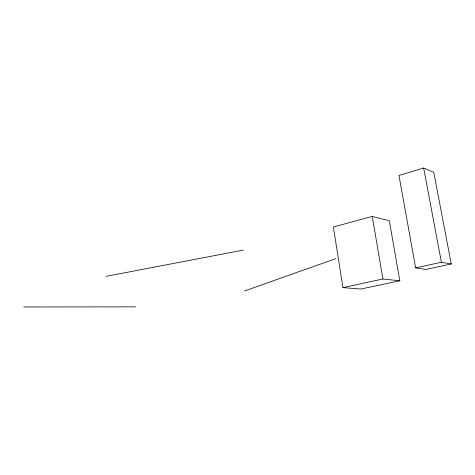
<?xml version="1.0" encoding="UTF-8"?>
<svg xmlns="http://www.w3.org/2000/svg" width="475" height="475" viewBox="0 0 475 475"><rect width="100%" height="100%" fill="white"/><g stroke="black" fill="none" stroke-linecap="round" stroke-linejoin="round"><path stroke-width="0.71" d="M244.542 290.985L335.872 258.602M423.67 168.031L398.964 175.429L415.631 267.912L426.01 269.426L451.25 263.969L433.758 172.288L423.67 168.031L441.388 262.259L451.25 263.969M372.258 216.422L333.361 226.973L342.95 287.624L360.929 289.032L399.819 280.802L389.316 220.756L372.258 216.422L382.903 278.991L399.819 280.802M415.631 267.912L441.388 262.259M342.95 287.624L382.903 278.991M106.323 276.302L243.331 250.088M23.75 306.969L135.595 306.856"/></g></svg>
